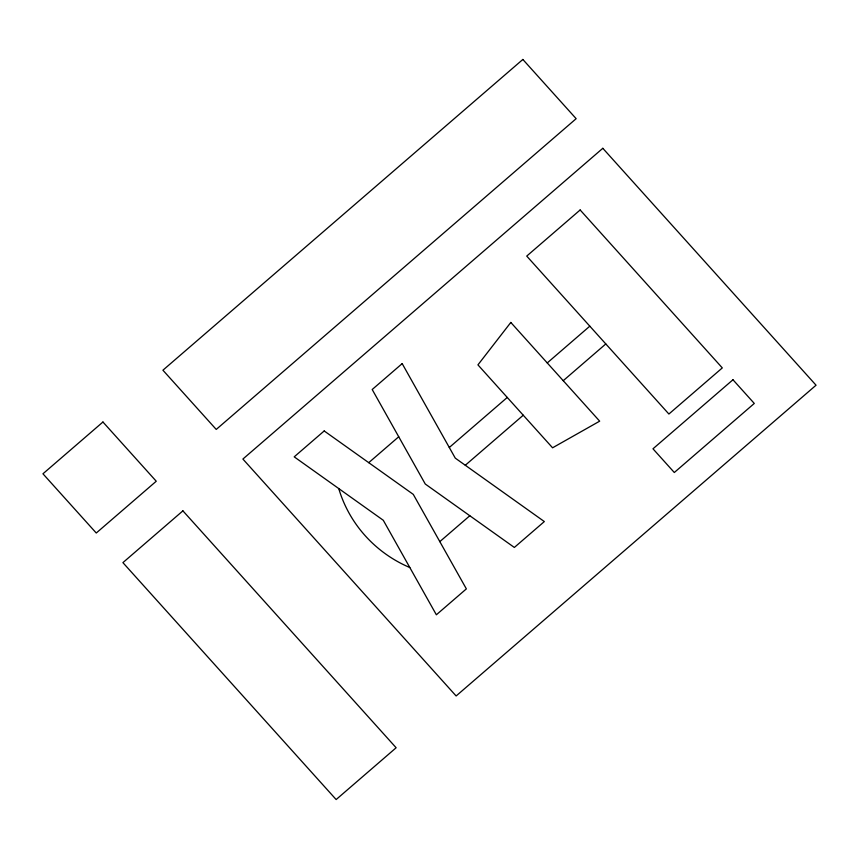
<?xml version="1.0" encoding="UTF-8"?>
<svg xmlns="http://www.w3.org/2000/svg" width="859" height="859" viewBox="0 0 859 859"><rect width="100%" height="100%" fill="white"/><g stroke="black" fill="none" stroke-linecap="round" stroke-linejoin="round"><path stroke-width="1.29" d="M368.736 462.668L398.726 436.769M449.289 447.496L507.261 397.449M547.247 362.928L589.811 326.173M465.288 465.267L523.249 415.219M563.246 380.687L605.799 343.944M439.819 541.632L469.809 515.744M409.818 567.531A125.006 122.365 11 0 1 338.747 488.556M510.815 322.447L477.937 364.871L552.573 447.797L599.668 421.168L510.815 322.447M102.94 422.005L42.95 473.792L96.262 533.02L156.252 481.233L102.94 422.005M522.852 59.454L162.92 370.208L216.232 429.436L576.153 118.682L522.852 59.454M182.903 510.847L122.912 562.634L336.148 799.546L396.139 747.749L182.903 510.847M602.814 148.296L242.893 459.05L456.129 695.962L816.05 385.208L602.814 148.296M324.197 430.95L294.207 456.848L383.286 520.275L436.361 614.786L466.362 588.887L413.276 494.376L324.197 430.95M402.184 363.615L372.194 389.514L425.269 484.025L514.348 547.451L544.338 521.563L455.27 458.126L402.184 363.615M580.147 209.972L526.728 256.089L668.893 414.027L722.301 367.91L580.147 209.972M732.963 379.753L652.98 448.806L674.304 472.504L754.288 403.44L732.963 379.753"/></g></svg>
